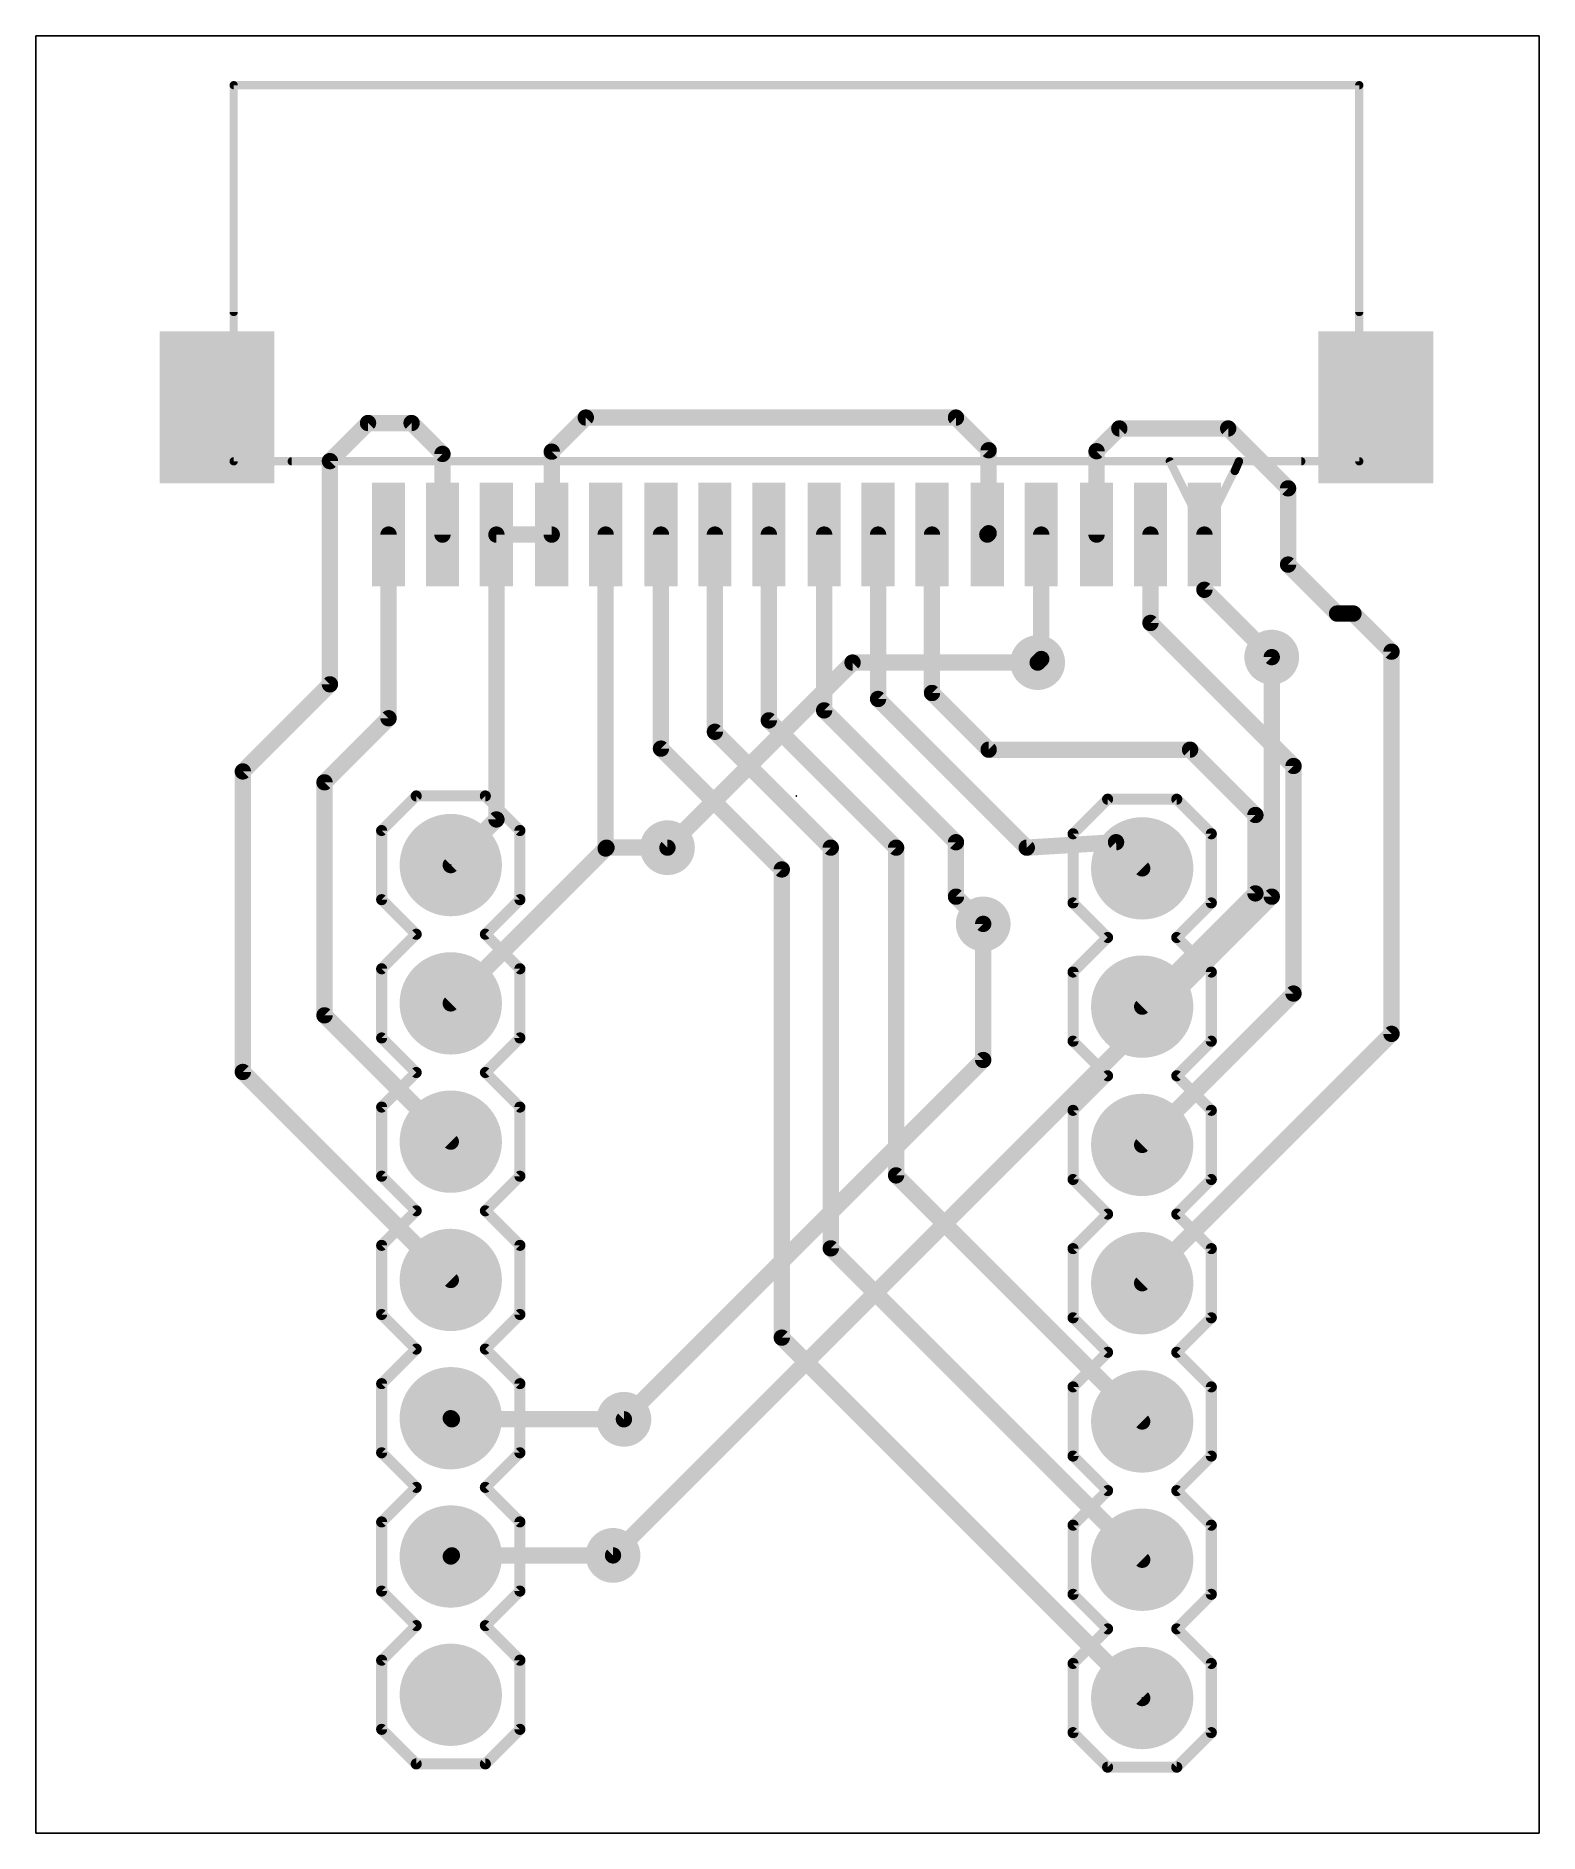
# Model space of a CAD drawing. Extents: x 0 to 27.6, y 0 to 33.
import ezdxf

# ---------------------------------------------------------------- set-up
doc = ezdxf.new("R2010")
doc.units = 0
for name, color, linetype in [('1', 22, 'CONTINUOUS'), ('16', 175, 'CONTINUOUS'), ('17', 82, 'CONTINUOUS'), ('18', 82, 'CONTINUOUS'), ('20', 7, 'CONTINUOUS'), ('21', 253, 'CONTINUOUS'), ('23', 7, 'CONTINUOUS'), ('51', 253, 'CONTINUOUS')]:
    doc.layers.add(name, color=color, linetype=linetype)

# ---------------------------------------------------------------- blocks, each defined once
blk = doc.blocks.new('RECT')
blk.add_solid([(-0.5, -0.5), (0.5, -0.5), (-0.5, 0.5), (0.5, 0.5)])
blk = doc.blocks.new('ROUNDP')
at = {"const_width": 0.5}
blk.add_lwpolyline([(0, -0.25, 1), (0, 0.25, 1), (0, -0.25)], format="xyb", dxfattribs=at)
blk = doc.blocks.new('ROUNDV')
at = {"const_width": 0.5}
blk.add_lwpolyline([(0, -0.25, 1), (0, 0.25, 1), (0, -0.25)], format="xyb", dxfattribs=at)

msp = doc.modelspace()

# ---------------------------------------------------------------- linework, layer by layer
at = {"layer": '1', "const_width": 0.3}
for points in [[(9.4742, 25.3742), (10.1, 26)], [(10.1, 26), (16.9, 26)], [(16.9, 26), (17.5, 25.4)], [(6.1, 25.9), (5.4, 25.2)], [(6.9, 25.9), (6.1, 25.9)], [(7.4676, 25.3324), (6.9, 25.9)], [(19.4818, 25.3818), (19.9, 25.8)], [(19.9, 25.8), (21.9, 25.8)], [(21.9, 25.8), (23, 24.7)], [(7.4676, 23.8506), (7.4676, 25.3324)], [(9.4742, 23.8506), (9.4742, 25.3742)], [(17.5, 25.4), (17.5, 23.8754)], [(19.4818, 23.8506), (19.4818, 25.3818)], [(5.4, 25.2), (5.4, 21.1)], [(23, 24.7), (23, 23.3)], [(6.477, 23.8506), (6.477, 20.477)], [(8.4582, 23.8506), (8.4582, 18.6182)], [(8.4582, 23.8506), (9.4742, 23.8506)], [(10.4648, 23.8506), (10.4648, 18.0848)], [(11.4808, 23.8506), (11.4808, 19.9192)], [(12.4714, 23.8506), (12.4714, 20.2286)], [(13.462, 23.8506), (13.462, 20.438)], [(14.478, 23.8506), (14.478, 20.622)], [(15.4686, 23.8506), (15.4686, 20.8314)], [(16.4592, 23.8506), (16.4592, 20.9408)], [(17.5, 23.8754), (17.4752, 23.8506)], [(18.4658, 23.8506), (18.4658, 21.5658)], [(20.4724, 23.8506), (20.4724, 22.2276)], [(21.463, 23.8506), (21.463, 22.837)], [(23, 23.3), (23.9, 22.4)], [(21.463, 22.837), (22.7, 21.6)], [(23.9, 22.4), (24.2, 22.4)], [(24.2, 22.4), (24.9, 21.7)], [(20.4724, 22.2276), (23.1, 19.6)], [(24.9, 21.7), (24.9, 14.68)], [(18.4658, 21.5658), (18.4, 21.5)], [(5.4, 21.1), (3.8, 19.5)], [(15.4686, 20.8314), (18.2, 18.1)], [(16.4592, 20.9408), (17.5, 19.9)], [(6.477, 20.477), (5.3, 19.3)], [(13.462, 20.438), (15.8, 18.1)], [(14.478, 20.622), (16.9, 18.2)], [(12.4714, 20.2286), (14.6, 18.1)], [(11.4808, 19.9192), (13.7, 17.7)], [(17.5, 19.9), (21.2, 19.9)], [(21.2, 19.9), (22.4, 18.7)], [(3.8, 19.5), (3.8, 13.98)], [(23.1, 19.6), (23.1, 15.42)], [(5.3, 19.3), (5.3, 15.02)], [(22.4, 18.7), (22.4, 17.26)], [(8.4582, 18.6182), (7.62, 17.78)], [(10.4648, 18.0848), (7.62, 15.24)], [(10.48, 18.1), (10.4648, 18.0848)], [(11.6, 18.1), (10.48, 18.1)], [(14.6, 18.1), (14.6, 10.74)], [(15.8, 18.1), (15.8, 12.08)], [(16.9, 18.2), (16.9, 17.2)], [(18.2, 18.1), (19.84, 18.2)], [(19.84, 18.2), (20.32, 17.72)], [(13.7, 17.7), (13.7, 9.1)], [(16.9, 17.2), (17.4, 16.7)], [(22.4, 17.26), (20.32, 15.18)], [(23.1, 15.42), (20.32, 12.64)], [(5.3, 15.02), (7.62, 12.7)], [(24.9, 14.68), (20.32, 10.1)], [(3.8, 13.98), (7.62, 10.16)], [(15.8, 12.08), (20.32, 7.56)], [(14.6, 10.74), (20.32, 5.02)], [(13.7, 9.1), (20.32, 2.48)], [(7.64, 7.6), (7.62, 7.62)], [(10.8, 7.6), (7.64, 7.6)], [(7.64, 5.1), (7.62, 5.08)], [(10.6, 5.1), (7.64, 5.1)]]:
    msp.add_lwpolyline(points, dxfattribs=at)
at = {"layer": '1', "const_width": 0.15}
for points in [[(10.1, 26.075, 1), (10.1, 25.925)], [(10.153, 25.947, 1), (10.047, 26.053)], [(16.953, 26.053, 1), (16.847, 25.947)], [(16.9, 25.925, 1), (16.9, 26.075)], [(6.1, 25.975, 1), (6.1, 25.825)], [(6.153, 25.847, 1), (6.047, 25.953)], [(6.953, 25.953, 1), (6.847, 25.847)], [(6.9, 25.825, 1), (6.9, 25.975)], [(19.9, 25.875, 1), (19.9, 25.725)], [(19.953, 25.747, 1), (19.847, 25.853)], [(21.953, 25.853, 1), (21.847, 25.747)], [(21.9, 25.725, 1), (21.9, 25.875)], [(7.5426, 25.3324, 1), (7.3926, 25.3324)], [(7.4146, 25.2794, 1), (7.5206, 25.3854)], [(9.5492, 25.3742, 1), (9.3992, 25.3742)], [(9.4212, 25.4272, 1), (9.5272, 25.3212)], [(17.575, 25.4, 1), (17.425, 25.4)], [(17.447, 25.347, 1), (17.553, 25.453)], [(19.5568, 25.3818, 1), (19.4068, 25.3818)], [(19.4288, 25.4348, 1), (19.5348, 25.3288)], [(5.475, 25.2, 1), (5.325, 25.2)], [(5.347, 25.253, 1), (5.453, 25.147)], [(23.075, 24.7, 1), (22.925, 24.7)], [(22.947, 24.647, 1), (23.053, 24.753)], [(6.552, 23.8506, 1), (6.402, 23.8506)], [(7.3926, 23.8506, 1), (7.5426, 23.8506)], [(8.5332, 23.8506, 1), (8.3832, 23.8506)], [(8.4582, 23.9256, 1), (8.4582, 23.7756)], [(9.3992, 23.8506, 1), (9.5492, 23.8506)], [(9.4742, 23.7756, 1), (9.4742, 23.9256)], [(10.5398, 23.8506, 1), (10.3898, 23.8506)], [(11.5558, 23.8506, 1), (11.4058, 23.8506)], [(12.5464, 23.8506, 1), (12.3964, 23.8506)], [(13.537, 23.8506, 1), (13.387, 23.8506)], [(14.553, 23.8506, 1), (14.403, 23.8506)], [(15.5436, 23.8506, 1), (15.3936, 23.8506)], [(16.5342, 23.8506, 1), (16.3842, 23.8506)], [(17.4222, 23.9036, 1), (17.5282, 23.7976)], [(17.425, 23.8754, 1), (17.575, 23.8754)], [(17.553, 23.8224, 1), (17.447, 23.9284)], [(18.5408, 23.8506, 1), (18.3908, 23.8506)], [(19.4068, 23.8506, 1), (19.5568, 23.8506)], [(20.5474, 23.8506, 1), (20.3974, 23.8506)], [(21.538, 23.8506, 1), (21.388, 23.8506)], [(23.053, 23.353, 1), (22.947, 23.247)], [(22.925, 23.3, 1), (23.075, 23.3)], [(21.516, 22.89, 1), (21.41, 22.784)], [(21.388, 22.837, 1), (21.538, 22.837)], [(23.9, 22.475, 1), (23.9, 22.325)], [(23.847, 22.347, 1), (23.953, 22.453)], [(24.253, 22.453, 1), (24.147, 22.347)], [(24.2, 22.325, 1), (24.2, 22.475)], [(20.5254, 22.2806, 1), (20.4194, 22.1746)], [(20.3974, 22.2276, 1), (20.5474, 22.2276)], [(24.975, 21.7, 1), (24.825, 21.7)], [(24.847, 21.647, 1), (24.953, 21.753)], [(18.347, 21.553, 1), (18.453, 21.447)], [(18.3908, 21.5658, 1), (18.5408, 21.5658)], [(18.5188, 21.5128, 1), (18.4128, 21.6188)], [(22.647, 21.547, 1), (22.753, 21.653)], [(5.325, 21.1, 1), (5.475, 21.1)], [(5.453, 21.047, 1), (5.347, 21.153)], [(15.5216, 20.8844, 1), (15.4156, 20.7784)], [(15.3936, 20.8314, 1), (15.5436, 20.8314)], [(16.5122, 20.9938, 1), (16.4062, 20.8878)], [(16.3842, 20.9408, 1), (16.5342, 20.9408)], [(6.402, 20.477, 1), (6.552, 20.477)], [(6.53, 20.424, 1), (6.424, 20.53)], [(13.515, 20.491, 1), (13.409, 20.385)], [(13.387, 20.438, 1), (13.537, 20.438)], [(14.531, 20.675, 1), (14.425, 20.569)], [(14.403, 20.622, 1), (14.553, 20.622)], [(12.5244, 20.2816, 1), (12.4184, 20.1756)], [(12.3964, 20.2286, 1), (12.5464, 20.2286)], [(11.5338, 19.9722, 1), (11.4278, 19.8662)], [(11.4058, 19.9192, 1), (11.5558, 19.9192)], [(17.5, 19.975, 1), (17.5, 19.825)], [(17.447, 19.847, 1), (17.553, 19.953)], [(21.253, 19.953, 1), (21.147, 19.847)], [(21.2, 19.825, 1), (21.2, 19.975)], [(3.875, 19.5, 1), (3.725, 19.5)], [(3.747, 19.553, 1), (3.853, 19.447)], [(23.175, 19.6, 1), (23.025, 19.6)], [(23.047, 19.547, 1), (23.153, 19.653)], [(5.375, 19.3, 1), (5.225, 19.3)], [(5.247, 19.353, 1), (5.353, 19.247)], [(22.475, 18.7, 1), (22.325, 18.7)], [(22.347, 18.647, 1), (22.453, 18.753)], [(8.3832, 18.6182, 1), (8.5332, 18.6182)], [(8.5112, 18.5652, 1), (8.4052, 18.6712)], [(10.4118, 18.1378, 1), (10.5178, 18.0318)], [(10.3898, 18.0848, 1), (10.5398, 18.0848)], [(10.48, 18.175, 1), (10.48, 18.025)], [(10.5178, 18.0318, 1), (10.4118, 18.1378)], [(10.533, 18.047, 1), (10.427, 18.153)], [(11.6, 18.025, 1), (11.6, 18.175)], [(14.675, 18.1, 1), (14.525, 18.1)], [(14.547, 18.047, 1), (14.653, 18.153)], [(15.875, 18.1, 1), (15.725, 18.1)], [(15.747, 18.047, 1), (15.853, 18.153)], [(16.975, 18.2, 1), (16.825, 18.2)], [(16.847, 18.147, 1), (16.953, 18.253)], [(18.1954, 18.1749, 1), (18.2046, 18.0251)], [(18.147, 18.047, 1), (18.253, 18.153)], [(19.893, 18.253, 1), (19.787, 18.147)], [(19.8446, 18.1251, 1), (19.8354, 18.2749)], [(7.567, 17.833, 1), (7.673, 17.727)], [(13.775, 17.7, 1), (13.625, 17.7)], [(13.647, 17.647, 1), (13.753, 17.753)], [(20.267, 17.667, 1), (20.373, 17.773)], [(16.953, 17.253, 1), (16.847, 17.147)], [(16.825, 17.2, 1), (16.975, 17.2)], [(22.325, 17.26, 1), (22.475, 17.26)], [(22.453, 17.207, 1), (22.347, 17.313)], [(17.347, 16.647, 1), (17.453, 16.753)], [(23.153, 15.367, 1), (23.047, 15.473)], [(7.567, 15.293, 1), (7.673, 15.187)], [(20.267, 15.233, 1), (20.373, 15.127)], [(23.025, 15.42, 1), (23.175, 15.42)], [(5.353, 15.073, 1), (5.247, 14.967)], [(5.225, 15.02, 1), (5.375, 15.02)], [(24.825, 14.68, 1), (24.975, 14.68)], [(24.953, 14.627, 1), (24.847, 14.733)], [(3.853, 14.033, 1), (3.747, 13.927)], [(3.725, 13.98, 1), (3.875, 13.98)], [(7.567, 12.647, 1), (7.673, 12.753)], [(20.267, 12.693, 1), (20.373, 12.587)], [(15.853, 12.133, 1), (15.747, 12.027)], [(15.725, 12.08, 1), (15.875, 12.08)], [(14.653, 10.793, 1), (14.547, 10.687)], [(14.525, 10.74, 1), (14.675, 10.74)], [(7.567, 10.107, 1), (7.673, 10.213)], [(20.267, 10.153, 1), (20.373, 10.047)], [(13.753, 9.153, 1), (13.647, 9.047)], [(13.625, 9.1, 1), (13.775, 9.1)], [(7.673, 7.673, 1), (7.567, 7.567)], [(7.64, 7.675, 1), (7.64, 7.525)], [(7.587, 7.547, 1), (7.693, 7.653)], [(10.8, 7.525, 1), (10.8, 7.675)], [(20.267, 7.507, 1), (20.373, 7.613)], [(7.567, 5.133, 1), (7.673, 5.027)], [(7.64, 5.175, 1), (7.64, 5.025)], [(7.693, 5.047, 1), (7.587, 5.153)], [(10.6, 5.025, 1), (10.6, 5.175)], [(20.267, 4.967, 1), (20.373, 5.073)], [(20.267, 2.427, 1), (20.373, 2.533)]]:
    msp.add_lwpolyline(points, format="xyb", dxfattribs=at)
at = {"layer": '16', "const_width": 0.3}
for points in [[(15, 21.5), (11.6, 18.1)], [(18.4, 21.5), (15, 21.5)], [(22.7, 21.6), (22.7, 17.2)], [(22.7, 17.2), (10.6, 5.1)], [(17.4, 16.7), (17.4, 14.2)], [(17.4, 14.2), (10.8, 7.6)]]:
    msp.add_lwpolyline(points, dxfattribs=at)
at = {"layer": '16', "const_width": 0.15}
for points in [[(15, 21.575, 1), (15, 21.425)], [(15.053, 21.447, 1), (14.947, 21.553)], [(18.4, 21.425, 1), (18.4, 21.575)], [(22.775, 21.6, 1), (22.625, 21.6)], [(11.547, 18.153, 1), (11.653, 18.047)], [(22.625, 17.2, 1), (22.775, 17.2)], [(22.753, 17.147, 1), (22.647, 17.253)], [(17.475, 16.7, 1), (17.325, 16.7)], [(17.325, 14.2, 1), (17.475, 14.2)], [(17.453, 14.147, 1), (17.347, 14.253)], [(10.747, 7.653, 1), (10.853, 7.547)], [(10.547, 5.153, 1), (10.653, 5.047)]]:
    msp.add_lwpolyline(points, format="xyb", dxfattribs=at)
at = {"layer": '20'}
for p, q in [((27.61, 33.01), (0, 33.01)), ((0, 33.01), (0, 0)), ((27.61, 0), (27.61, 33.01)), ((0, 0), (27.61, 0))]:
    msp.add_line(p, q, dxfattribs=at)
at = {"layer": '21'}
for points, const_width in [([(24.3078, 32.1056), (3.6322, 32.1056)], 0.1524), ([(3.6322, 32.1056), (3.6322, 27.94)], 0.1524), ([(24.3078, 27.94), (24.3078, 32.1056)], 0.1524), ([(4.699, 25.1968), (23.241, 25.1968)], 0.1524), ([(22.098, 25.1968), (22.0218, 25.019)], 0.1524), ([(6.985, 19.05), (6.35, 18.415)], 0.2032), ([(8.255, 19.05), (6.985, 19.05)], 0.2032), ([(8.89, 18.415), (8.255, 19.05)], 0.2032), ([(19.05, 18.355), (19.685, 18.99)], 0.2032), ([(19.685, 18.99), (20.955, 18.99)], 0.2032), ([(20.955, 18.99), (21.59, 18.355)], 0.2032), ([(6.35, 17.145), (6.35, 18.415)], 0.2032), ([(8.89, 18.415), (8.89, 17.145)], 0.2032), ([(19.05, 17.085), (19.05, 18.355)], 0.2032), ([(21.59, 18.355), (21.59, 17.085)], 0.2032), ([(6.985, 16.51), (6.35, 17.145)], 0.2032), ([(8.89, 17.145), (8.255, 16.51)], 0.2032), ([(19.05, 17.085), (19.685, 16.45)], 0.2032), ([(20.955, 16.45), (21.59, 17.085)], 0.2032), ([(6.35, 15.875), (6.985, 16.51)], 0.2032), ([(8.255, 16.51), (8.89, 15.875)], 0.2032), ([(19.05, 15.815), (19.685, 16.45)], 0.2032), ([(20.955, 16.45), (21.59, 15.815)], 0.2032), ([(6.35, 14.605), (6.35, 15.875)], 0.2032), ([(8.89, 15.875), (8.89, 14.605)], 0.2032), ([(19.05, 14.545), (19.05, 15.815)], 0.2032), ([(21.59, 15.815), (21.59, 14.545)], 0.2032), ([(6.985, 13.97), (6.35, 14.605)], 0.2032), ([(8.89, 14.605), (8.255, 13.97)], 0.2032), ([(19.685, 13.91), (19.05, 14.545)], 0.2032), ([(21.59, 14.545), (20.955, 13.91)], 0.2032), ([(6.35, 13.335), (6.985, 13.97)], 0.2032), ([(8.255, 13.97), (8.89, 13.335)], 0.2032), ([(19.05, 13.275), (19.685, 13.91)], 0.2032), ([(20.955, 13.91), (21.59, 13.275)], 0.2032), ([(6.35, 12.065), (6.35, 13.335)], 0.2032), ([(8.89, 13.335), (8.89, 12.065)], 0.2032), ([(19.05, 12.005), (19.05, 13.275)], 0.2032), ([(21.59, 13.275), (21.59, 12.005)], 0.2032), ([(6.985, 11.43), (6.35, 12.065)], 0.2032), ([(8.89, 12.065), (8.255, 11.43)], 0.2032), ([(19.685, 11.37), (19.05, 12.005)], 0.2032), ([(21.59, 12.005), (20.955, 11.37)], 0.2032), ([(6.985, 11.43), (6.35, 10.795)], 0.2032), ([(8.89, 10.795), (8.255, 11.43)], 0.2032), ([(19.05, 10.735), (19.685, 11.37)], 0.2032), ([(20.955, 11.37), (21.59, 10.735)], 0.2032), ([(6.35, 9.525), (6.35, 10.795)], 0.2032), ([(8.89, 10.795), (8.89, 9.525)], 0.2032), ([(19.05, 9.465), (19.05, 10.735)], 0.2032), ([(21.59, 10.735), (21.59, 9.465)], 0.2032), ([(6.985, 8.89), (6.35, 9.525)], 0.2032), ([(8.89, 9.525), (8.255, 8.89)], 0.2032), ([(19.05, 9.465), (19.685, 8.83)], 0.2032), ([(20.955, 8.83), (21.59, 9.465)], 0.2032), ([(6.35, 8.255), (6.985, 8.89)], 0.2032), ([(8.255, 8.89), (8.89, 8.255)], 0.2032), ([(19.05, 8.195), (19.685, 8.83)], 0.2032), ([(20.955, 8.83), (21.59, 8.195)], 0.2032), ([(6.35, 6.985), (6.35, 8.255)], 0.2032), ([(8.89, 8.255), (8.89, 6.985)], 0.2032), ([(19.05, 6.925), (19.05, 8.195)], 0.2032), ([(21.59, 8.195), (21.59, 6.925)], 0.2032), ([(6.985, 6.35), (6.35, 6.985)], 0.2032), ([(8.89, 6.985), (8.255, 6.35)], 0.2032), ([(19.685, 6.29), (19.05, 6.925)], 0.2032), ([(21.59, 6.925), (20.955, 6.29)], 0.2032), ([(6.35, 5.715), (6.985, 6.35)], 0.2032), ([(8.255, 6.35), (8.89, 5.715)], 0.2032), ([(19.05, 5.655), (19.685, 6.29)], 0.2032), ([(20.955, 6.29), (21.59, 5.655)], 0.2032), ([(6.35, 4.445), (6.35, 5.715)], 0.2032), ([(8.89, 5.715), (8.89, 4.445)], 0.2032), ([(19.05, 4.385), (19.05, 5.655)], 0.2032), ([(21.59, 5.655), (21.59, 4.385)], 0.2032), ([(6.985, 3.81), (6.35, 4.445)], 0.2032), ([(8.89, 4.445), (8.255, 3.81)], 0.2032), ([(19.685, 3.75), (19.05, 4.385)], 0.2032), ([(21.59, 4.385), (20.955, 3.75)], 0.2032), ([(6.985, 3.81), (6.35, 3.175)], 0.2032), ([(8.89, 3.175), (8.255, 3.81)], 0.2032), ([(19.05, 3.115), (19.685, 3.75)], 0.2032), ([(20.955, 3.75), (21.59, 3.115)], 0.2032), ([(6.35, 1.905), (6.35, 3.175)], 0.2032), ([(8.89, 3.175), (8.89, 1.905)], 0.2032), ([(19.05, 1.845), (19.05, 3.115)], 0.2032), ([(21.59, 3.115), (21.59, 1.845)], 0.2032), ([(6.985, 1.27), (6.35, 1.905)], 0.2032), ([(8.89, 1.905), (8.255, 1.27)], 0.2032), ([(19.05, 1.845), (19.685, 1.21)], 0.2032), ([(20.955, 1.21), (21.59, 1.845)], 0.2032), ([(8.255, 1.27), (6.985, 1.27)], 0.2032), ([(19.685, 1.21), (20.955, 1.21)], 0.2032)]:
    msp.add_lwpolyline(points, dxfattribs=dict(at, const_width=const_width))
for points, const_width in [([(3.6322, 32.1437, 1), (3.6322, 32.0675)], 0.0762), ([(3.6703, 32.1056, 1), (3.5941, 32.1056)], 0.0762), ([(24.3459, 32.1056, 1), (24.2697, 32.1056)], 0.0762), ([(24.3078, 32.0675, 1), (24.3078, 32.1437)], 0.0762), ([(3.5941, 27.94, 1), (3.6703, 27.94)], 0.0762), ([(24.2697, 27.94, 1), (24.3459, 27.94)], 0.0762), ([(4.699, 25.2349, 1), (4.699, 25.1587)], 0.0762), ([(22.133, 25.1818, 1), (22.063, 25.2118)], 0.0762), ([(23.241, 25.1587, 1), (23.241, 25.2349)], 0.0762), ([(21.9868, 25.034, 1), (22.0568, 25.004)], 0.0762), ([(6.985, 19.1008, 1), (6.985, 18.9992)], 0.1016), ([(7.0209, 19.0141, 1), (6.9491, 19.0859)], 0.1016), ([(8.2909, 19.0859, 1), (8.2191, 19.0141)], 0.1016), ([(8.255, 18.9992, 1), (8.255, 19.1008)], 0.1016), ([(19.685, 19.0408, 1), (19.685, 18.9392)], 0.1016), ([(19.7209, 18.9541, 1), (19.6491, 19.0259)], 0.1016), ([(20.9909, 19.0259, 1), (20.9191, 18.9541)], 0.1016), ([(20.955, 18.9392, 1), (20.955, 19.0408)], 0.1016), ([(6.4008, 18.415, 1), (6.2992, 18.415)], 0.1016), ([(6.3141, 18.4509, 1), (6.3859, 18.3791)], 0.1016), ([(8.9408, 18.415, 1), (8.8392, 18.415)], 0.1016), ([(8.8541, 18.3791, 1), (8.9259, 18.4509)], 0.1016), ([(19.1008, 18.355, 1), (18.9992, 18.355)], 0.1016), ([(19.0141, 18.3909, 1), (19.0859, 18.3191)], 0.1016), ([(21.6408, 18.355, 1), (21.5392, 18.355)], 0.1016), ([(21.5541, 18.3191, 1), (21.6259, 18.3909)], 0.1016), ([(6.3859, 17.1809, 1), (6.3141, 17.1091)], 0.1016), ([(6.2992, 17.145, 1), (6.4008, 17.145)], 0.1016), ([(8.8392, 17.145, 1), (8.9408, 17.145)], 0.1016), ([(8.9259, 17.1091, 1), (8.8541, 17.1809)], 0.1016), ([(19.0859, 17.1209, 1), (19.0141, 17.0491)], 0.1016), ([(21.6259, 17.0491, 1), (21.5541, 17.1209)], 0.1016), ([(18.9992, 17.085, 1), (19.1008, 17.085)], 0.1016), ([(21.5392, 17.085, 1), (21.6408, 17.085)], 0.1016), ([(7.0209, 16.4741, 1), (6.9491, 16.5459)], 0.1016), ([(6.9491, 16.4741, 1), (7.0209, 16.5459)], 0.1016), ([(8.2909, 16.5459, 1), (8.2191, 16.4741)], 0.1016), ([(8.2191, 16.5459, 1), (8.2909, 16.4741)], 0.1016), ([(19.7209, 16.4141, 1), (19.6491, 16.4859)], 0.1016), ([(19.6491, 16.4141, 1), (19.7209, 16.4859)], 0.1016), ([(20.9909, 16.4859, 1), (20.9191, 16.4141)], 0.1016), ([(20.9191, 16.4859, 1), (20.9909, 16.4141)], 0.1016), ([(6.4008, 15.875, 1), (6.2992, 15.875)], 0.1016), ([(6.3141, 15.9109, 1), (6.3859, 15.8391)], 0.1016), ([(8.9408, 15.875, 1), (8.8392, 15.875)], 0.1016), ([(8.8541, 15.8391, 1), (8.9259, 15.9109)], 0.1016), ([(19.1008, 15.815, 1), (18.9992, 15.815)], 0.1016), ([(19.0141, 15.8509, 1), (19.0859, 15.7791)], 0.1016), ([(21.6408, 15.815, 1), (21.5392, 15.815)], 0.1016), ([(21.5541, 15.7791, 1), (21.6259, 15.8509)], 0.1016), ([(6.3859, 14.6409, 1), (6.3141, 14.5691)], 0.1016), ([(6.2992, 14.605, 1), (6.4008, 14.605)], 0.1016), ([(8.8392, 14.605, 1), (8.9408, 14.605)], 0.1016), ([(8.9259, 14.5691, 1), (8.8541, 14.6409)], 0.1016), ([(19.0859, 14.5809, 1), (19.0141, 14.5091)], 0.1016), ([(18.9992, 14.545, 1), (19.1008, 14.545)], 0.1016), ([(21.5392, 14.545, 1), (21.6408, 14.545)], 0.1016), ([(21.6259, 14.5091, 1), (21.5541, 14.5809)], 0.1016), ([(7.0209, 13.9341, 1), (6.9491, 14.0059)], 0.1016), ([(6.9491, 13.9341, 1), (7.0209, 14.0059)], 0.1016), ([(8.2909, 14.0059, 1), (8.2191, 13.9341)], 0.1016), ([(8.2191, 14.0059, 1), (8.2909, 13.9341)], 0.1016), ([(19.7209, 13.8741, 1), (19.6491, 13.9459)], 0.1016), ([(19.6491, 13.8741, 1), (19.7209, 13.9459)], 0.1016), ([(20.9909, 13.9459, 1), (20.9191, 13.8741)], 0.1016), ([(20.9191, 13.9459, 1), (20.9909, 13.8741)], 0.1016), ([(6.4008, 13.335, 1), (6.2992, 13.335)], 0.1016), ([(6.3141, 13.3709, 1), (6.3859, 13.2991)], 0.1016), ([(8.9408, 13.335, 1), (8.8392, 13.335)], 0.1016), ([(8.8541, 13.2991, 1), (8.9259, 13.3709)], 0.1016), ([(19.1008, 13.275, 1), (18.9992, 13.275)], 0.1016), ([(19.0141, 13.3109, 1), (19.0859, 13.2391)], 0.1016), ([(21.6408, 13.275, 1), (21.5392, 13.275)], 0.1016), ([(21.5541, 13.2391, 1), (21.6259, 13.3109)], 0.1016), ([(6.3859, 12.1009, 1), (6.3141, 12.0291)], 0.1016), ([(6.2992, 12.065, 1), (6.4008, 12.065)], 0.1016), ([(8.8392, 12.065, 1), (8.9408, 12.065)], 0.1016), ([(8.9259, 12.0291, 1), (8.8541, 12.1009)], 0.1016), ([(19.0859, 12.0409, 1), (19.0141, 11.9691)], 0.1016), ([(18.9992, 12.005, 1), (19.1008, 12.005)], 0.1016), ([(21.5392, 12.005, 1), (21.6408, 12.005)], 0.1016), ([(21.6259, 11.9691, 1), (21.5541, 12.0409)], 0.1016), ([(7.0209, 11.3941, 1), (6.9491, 11.4659)], 0.1016), ([(6.9491, 11.3941, 1), (7.0209, 11.4659)], 0.1016), ([(8.2909, 11.4659, 1), (8.2191, 11.3941)], 0.1016), ([(8.2191, 11.4659, 1), (8.2909, 11.3941)], 0.1016), ([(19.7209, 11.3341, 1), (19.6491, 11.4059)], 0.1016), ([(19.6491, 11.3341, 1), (19.7209, 11.4059)], 0.1016), ([(20.9909, 11.4059, 1), (20.9191, 11.3341)], 0.1016), ([(20.9191, 11.4059, 1), (20.9909, 11.3341)], 0.1016), ([(6.4008, 10.795, 1), (6.2992, 10.795)], 0.1016), ([(8.9408, 10.795, 1), (8.8392, 10.795)], 0.1016), ([(6.3141, 10.8309, 1), (6.3859, 10.7591)], 0.1016), ([(8.8541, 10.7591, 1), (8.9259, 10.8309)], 0.1016), ([(19.1008, 10.735, 1), (18.9992, 10.735)], 0.1016), ([(19.0141, 10.7709, 1), (19.0859, 10.6991)], 0.1016), ([(21.6408, 10.735, 1), (21.5392, 10.735)], 0.1016), ([(21.5541, 10.6991, 1), (21.6259, 10.7709)], 0.1016), ([(6.3859, 9.5609, 1), (6.3141, 9.4891)], 0.1016), ([(6.2992, 9.525, 1), (6.4008, 9.525)], 0.1016), ([(8.8392, 9.525, 1), (8.9408, 9.525)], 0.1016), ([(8.9259, 9.4891, 1), (8.8541, 9.5609)], 0.1016), ([(19.0859, 9.5009, 1), (19.0141, 9.4291)], 0.1016), ([(18.9992, 9.465, 1), (19.1008, 9.465)], 0.1016), ([(21.5392, 9.465, 1), (21.6408, 9.465)], 0.1016), ([(21.6259, 9.4291, 1), (21.5541, 9.5009)], 0.1016), ([(7.0209, 8.8541, 1), (6.9491, 8.9259)], 0.1016), ([(6.9491, 8.8541, 1), (7.0209, 8.9259)], 0.1016), ([(8.2909, 8.9259, 1), (8.2191, 8.8541)], 0.1016), ([(8.2191, 8.9259, 1), (8.2909, 8.8541)], 0.1016), ([(19.7209, 8.7941, 1), (19.6491, 8.8659)], 0.1016), ([(19.6491, 8.7941, 1), (19.7209, 8.8659)], 0.1016), ([(20.9909, 8.8659, 1), (20.9191, 8.7941)], 0.1016), ([(20.9191, 8.8659, 1), (20.9909, 8.7941)], 0.1016), ([(6.4008, 8.255, 1), (6.2992, 8.255)], 0.1016), ([(6.3141, 8.2909, 1), (6.3859, 8.2191)], 0.1016), ([(8.9408, 8.255, 1), (8.8392, 8.255)], 0.1016), ([(8.8541, 8.2191, 1), (8.9259, 8.2909)], 0.1016), ([(19.1008, 8.195, 1), (18.9992, 8.195)], 0.1016), ([(19.0141, 8.2309, 1), (19.0859, 8.1591)], 0.1016), ([(21.6408, 8.195, 1), (21.5392, 8.195)], 0.1016), ([(21.5541, 8.1591, 1), (21.6259, 8.2309)], 0.1016), ([(6.3859, 7.0209, 1), (6.3141, 6.9491)], 0.1016), ([(6.2992, 6.985, 1), (6.4008, 6.985)], 0.1016), ([(8.8392, 6.985, 1), (8.9408, 6.985)], 0.1016), ([(8.9259, 6.9491, 1), (8.8541, 7.0209)], 0.1016), ([(19.0859, 6.9609, 1), (19.0141, 6.8891)], 0.1016), ([(18.9992, 6.925, 1), (19.1008, 6.925)], 0.1016), ([(21.5392, 6.925, 1), (21.6408, 6.925)], 0.1016), ([(21.6259, 6.8891, 1), (21.5541, 6.9609)], 0.1016), ([(7.0209, 6.3141, 1), (6.9491, 6.3859)], 0.1016), ([(6.9491, 6.3141, 1), (7.0209, 6.3859)], 0.1016), ([(8.2909, 6.3859, 1), (8.2191, 6.3141)], 0.1016), ([(8.2191, 6.3859, 1), (8.2909, 6.3141)], 0.1016), ([(19.7209, 6.2541, 1), (19.6491, 6.3259)], 0.1016), ([(19.6491, 6.2541, 1), (19.7209, 6.3259)], 0.1016), ([(20.9909, 6.3259, 1), (20.9191, 6.2541)], 0.1016), ([(20.9191, 6.3259, 1), (20.9909, 6.2541)], 0.1016), ([(6.4008, 5.715, 1), (6.2992, 5.715)], 0.1016), ([(6.3141, 5.7509, 1), (6.3859, 5.6791)], 0.1016), ([(8.9408, 5.715, 1), (8.8392, 5.715)], 0.1016), ([(8.8541, 5.6791, 1), (8.9259, 5.7509)], 0.1016), ([(19.1008, 5.655, 1), (18.9992, 5.655)], 0.1016), ([(19.0141, 5.6909, 1), (19.0859, 5.6191)], 0.1016), ([(21.6408, 5.655, 1), (21.5392, 5.655)], 0.1016), ([(21.5541, 5.6191, 1), (21.6259, 5.6909)], 0.1016), ([(6.3859, 4.4809, 1), (6.3141, 4.4091)], 0.1016), ([(6.2992, 4.445, 1), (6.4008, 4.445)], 0.1016), ([(8.8392, 4.445, 1), (8.9408, 4.445)], 0.1016), ([(8.9259, 4.4091, 1), (8.8541, 4.4809)], 0.1016), ([(19.0859, 4.4209, 1), (19.0141, 4.3491)], 0.1016), ([(18.9992, 4.385, 1), (19.1008, 4.385)], 0.1016), ([(21.5392, 4.385, 1), (21.6408, 4.385)], 0.1016), ([(21.6259, 4.3491, 1), (21.5541, 4.4209)], 0.1016), ([(7.0209, 3.7741, 1), (6.9491, 3.8459)], 0.1016), ([(6.9491, 3.7741, 1), (7.0209, 3.8459)], 0.1016), ([(8.2909, 3.8459, 1), (8.2191, 3.7741)], 0.1016), ([(8.2191, 3.8459, 1), (8.2909, 3.7741)], 0.1016), ([(19.7209, 3.7141, 1), (19.6491, 3.7859)], 0.1016), ([(19.6491, 3.7141, 1), (19.7209, 3.7859)], 0.1016), ([(20.9909, 3.7859, 1), (20.9191, 3.7141)], 0.1016), ([(20.9191, 3.7859, 1), (20.9909, 3.7141)], 0.1016), ([(6.4008, 3.175, 1), (6.2992, 3.175)], 0.1016), ([(6.3141, 3.2109, 1), (6.3859, 3.1391)], 0.1016), ([(8.9408, 3.175, 1), (8.8392, 3.175)], 0.1016), ([(8.8541, 3.1391, 1), (8.9259, 3.2109)], 0.1016), ([(19.1008, 3.115, 1), (18.9992, 3.115)], 0.1016), ([(19.0141, 3.1509, 1), (19.0859, 3.0791)], 0.1016), ([(21.6408, 3.115, 1), (21.5392, 3.115)], 0.1016), ([(21.5541, 3.0791, 1), (21.6259, 3.1509)], 0.1016), ([(6.3859, 1.9409, 1), (6.3141, 1.8691)], 0.1016), ([(8.9259, 1.8691, 1), (8.8541, 1.9409)], 0.1016), ([(6.2992, 1.905, 1), (6.4008, 1.905)], 0.1016), ([(8.8392, 1.905, 1), (8.9408, 1.905)], 0.1016), ([(19.0859, 1.8809, 1), (19.0141, 1.8091)], 0.1016), ([(18.9992, 1.845, 1), (19.1008, 1.845)], 0.1016), ([(21.5392, 1.845, 1), (21.6408, 1.845)], 0.1016), ([(21.6259, 1.8091, 1), (21.5541, 1.8809)], 0.1016), ([(6.985, 1.3208, 1), (6.985, 1.2192)], 0.1016), ([(6.9491, 1.2341, 1), (7.0209, 1.3059)], 0.1016), ([(8.2191, 1.3059, 1), (8.2909, 1.2341)], 0.1016), ([(8.255, 1.2192, 1), (8.255, 1.3208)], 0.1016), ([(19.685, 1.2608, 1), (19.685, 1.1592)], 0.1016), ([(19.6491, 1.1741, 1), (19.7209, 1.2459)], 0.1016), ([(20.9191, 1.2459, 1), (20.9909, 1.1741)], 0.1016), ([(20.955, 1.1592, 1), (20.955, 1.2608)], 0.1016)]:
    msp.add_lwpolyline(points, format="xyb", dxfattribs=dict(at, const_width=const_width))
at = {"layer": '23'}
for p in [(13.97, 19.05), (7.62, 17.78), (20.32, 2.48)]:
    msp.add_point(p, dxfattribs=at)
at = {"layer": '51', "const_width": 0.1524}
for points in [[(24.3078, 32.1056), (3.6322, 32.1056)], [(3.6322, 32.1056), (3.6322, 25.1968)], [(24.3078, 25.1968), (24.3078, 32.1056)], [(3.6322, 25.1968), (24.3078, 25.1968)], [(20.828, 25.1968), (21.463, 23.9268)], [(22.098, 25.1968), (21.463, 23.9268)]]:
    msp.add_lwpolyline(points, dxfattribs=at)
at = {"layer": '51', "const_width": 0.0762}
for points in [[(3.6322, 32.1437, 1), (3.6322, 32.0675)], [(3.6703, 32.1056, 1), (3.5941, 32.1056)], [(24.3459, 32.1056, 1), (24.2697, 32.1056)], [(24.3078, 32.0675, 1), (24.3078, 32.1437)], [(3.6322, 25.2349, 1), (3.6322, 25.1587)], [(3.5941, 25.1968, 1), (3.6703, 25.1968)], [(20.8621, 25.2138, 1), (20.7939, 25.1798)], [(22.1321, 25.1798, 1), (22.0639, 25.2138)], [(24.2697, 25.1968, 1), (24.3459, 25.1968)], [(24.3078, 25.1587, 1), (24.3078, 25.2349)], [(21.4289, 23.9438, 1), (21.4971, 23.9098)], [(21.4289, 23.9098, 1), (21.4971, 23.9438)]]:
    msp.add_lwpolyline(points, format="xyb", dxfattribs=at)

# ---------------------------------------------------------------- block references
at = {"layer": '1', "xscale": 2.1082, "yscale": 2.794}
for p in [(3.3274, 26.1874), (24.6126, 26.1874)]:
    msp.add_blockref('RECT', p, dxfattribs=at)
at = {"layer": '1', "xscale": 1.905, "yscale": 0.6096, "rotation": 270}
for p in [(6.477, 23.8506), (7.4676, 23.8506), (8.4582, 23.8506), (9.4742, 23.8506), (10.4648, 23.8506), (11.4808, 23.8506), (12.4714, 23.8506), (13.462, 23.8506), (14.478, 23.8506), (15.4686, 23.8506), (16.4592, 23.8506), (17.4752, 23.8506), (18.4658, 23.8506), (19.4818, 23.8506), (20.4724, 23.8506), (21.463, 23.8506)]:
    msp.add_blockref('RECT', p, dxfattribs=at)
at = {"layer": '17', "xscale": 1.8796, "yscale": 1.8796}
for p in [(7.62, 17.78), (7.62, 17.78), (7.62, 15.24), (7.62, 15.24), (7.62, 12.7), (7.62, 12.7), (7.62, 10.16), (7.62, 10.16), (7.62, 7.62), (7.62, 7.62), (7.62, 5.08), (7.62, 5.08), (7.62, 2.54), (7.62, 2.54)]:
    msp.add_blockref('ROUNDP', p, dxfattribs=at)
at = {"layer": '17', "xscale": 1.8796, "yscale": 1.8796, "rotation": 180}
for p in [(20.32, 17.72), (20.32, 17.72), (20.32, 15.18), (20.32, 15.18), (20.32, 12.64), (20.32, 12.64), (20.32, 10.1), (20.32, 10.1), (20.32, 7.56), (20.32, 7.56), (20.32, 5.02), (20.32, 5.02), (20.32, 2.48), (20.32, 2.48)]:
    msp.add_blockref('ROUNDP', p, dxfattribs=at)
at = {"layer": '18', "xscale": 1.0064, "yscale": 1.0064}
for p in [(18.4, 21.5), (18.4, 21.5), (22.7, 21.6), (22.7, 21.6), (11.6, 18.1), (11.6, 18.1), (17.4, 16.7), (17.4, 16.7), (10.8, 7.6), (10.8, 7.6), (10.6, 5.1), (10.6, 5.1)]:
    msp.add_blockref('ROUNDV', p, dxfattribs=at)
at = {"layer": '51', "xscale": 0.508, "yscale": 0.508}
for p, rotation in [((7.62, 17.78), 270), ((20.32, 17.72), 90), ((7.62, 15.24), 270), ((20.32, 15.18), 90), ((7.62, 12.7), 270), ((20.32, 12.64), 90), ((7.62, 10.16), 270), ((20.32, 10.1), 90), ((7.62, 7.62), 270), ((20.32, 7.56), 90), ((7.62, 5.08), 270), ((20.32, 5.02), 90), ((7.62, 2.54), 270), ((20.32, 2.48), 90)]:
    msp.add_blockref('RECT', p, dxfattribs=dict(at, rotation=rotation))

doc.saveas('drawing.dxf')
